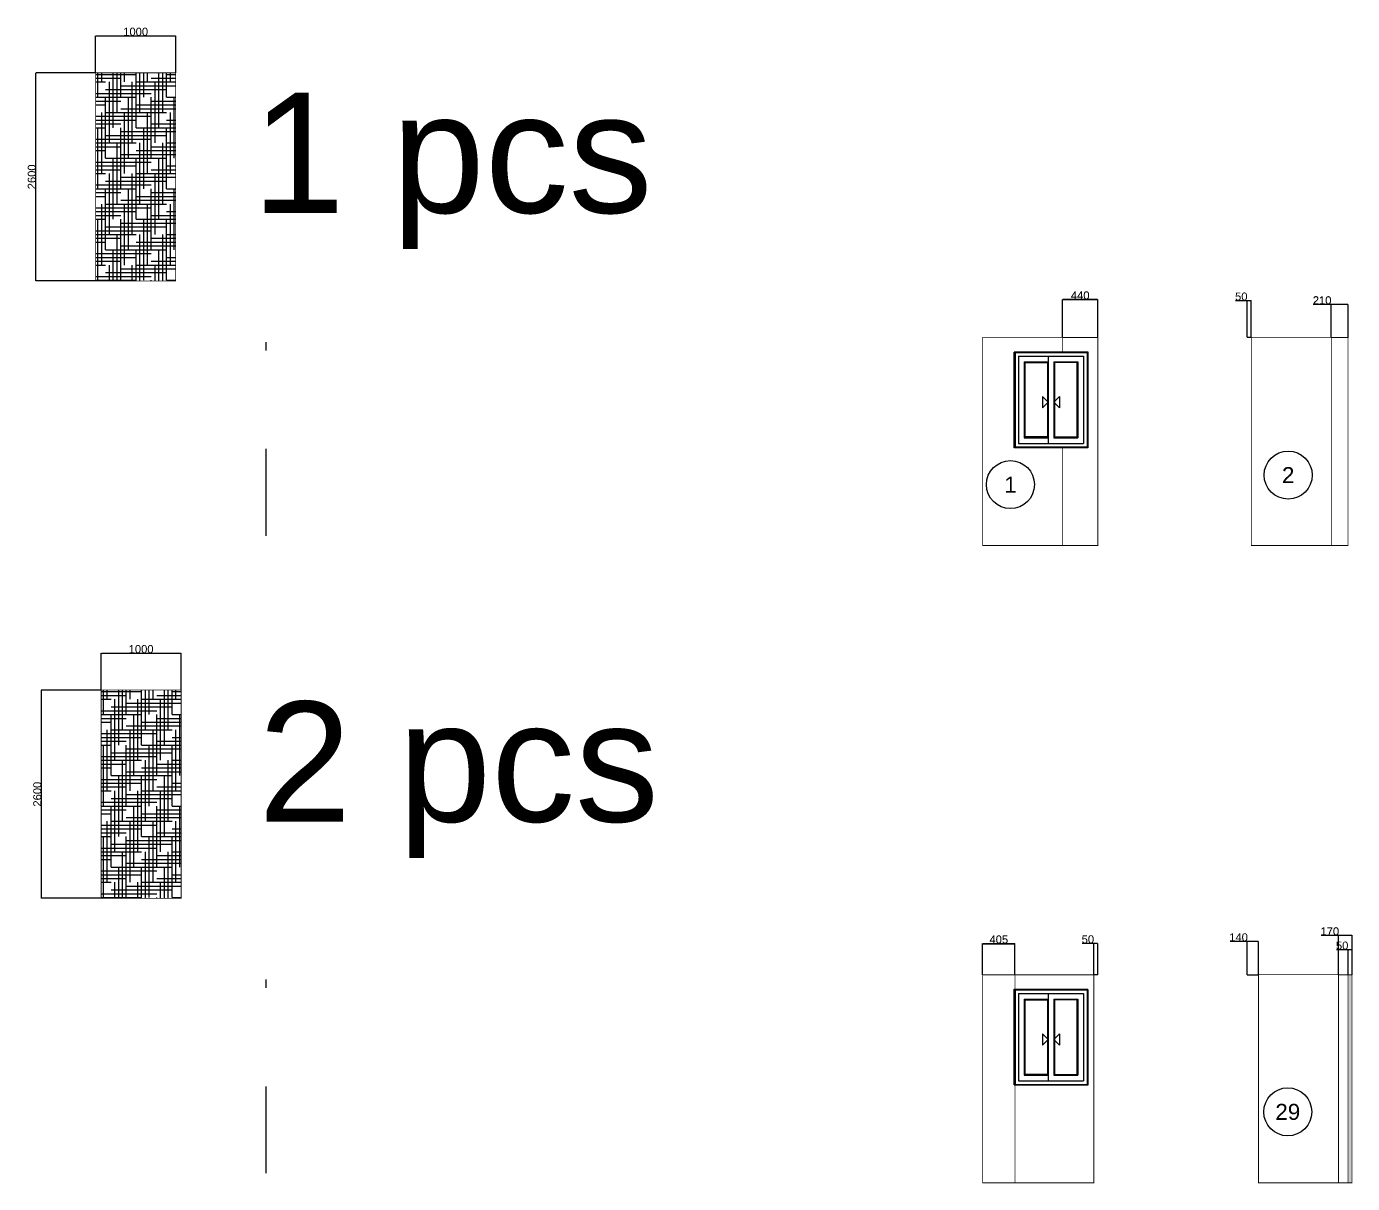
# Model space of a CAD drawing. Header units: millimetres. Extents: x 55547 to 190849, y 191990 to 326950.
# Drawn here: x 104513 to 121082, y 217054 to 231504 of the extents above; entities that cross this region are included whole.
import ezdxf
from ezdxf.enums import TextEntityAlignment as Align

# ---------------------------------------------------------------- set-up
doc = ezdxf.new("R2010")
doc.units = ezdxf.units.MM
doc.linetypes.add('HID', pattern=[3, 2, -1])
doc.layers.get('Defpoints').update_dxf_attribs({"color": 144})
for name, color, linetype in [('000_50T 1pcs', 3, 'Continuous'), ('000_50T 갯수', 2, 'Continuous'), ('000_90T 2pcs', 4, 'Continuous'), ('000_삭제분', 4, 'Continuous'), ('000_세대단열와리', 7, 'Continuous'), ('AA-DWXM-WIND', 4, 'Continuous'), ('AA-WAXM-CONC', 2, 'Continuous'), ('WID', 4, 'Continuous')]:
    doc.layers.add(name, color=color, linetype=linetype)
doc.styles.get("Standard").update_dxf_attribs({"font": 'arial.ttf'})
doc.dimstyles.new('ISO-25', dxfattribs={"dimtxt": 2.5, "dimasz": 2.5, "dimexe": 1.25, "dimexo": 0.625, "dimtad": 1, "dimtxsty": 'Standard', "dimcen": 2.5, "dimadec": 0, "dimazin": 0, "dimtfac": 1, "dimtmove": 0, "dimatfit": 3, "dimfxl": 1, "dimarcsym": 0})

# ---------------------------------------------------------------- blocks, each defined once
blk = doc.blocks.new('*D162')
at = {"layer": '000_50T 1pcs', "color": 0, "lineweight": -2, "transparency": 16777216}
for p, q in [((105376, 230926), (104629, 230926)), ((104630, 228328), (104630, 230923)), ((105376, 228326), (104629, 228326))]:
    blk.add_line(p, q, dxfattribs=at)
at = {"layer": '000_50T 1pcs', "color": 0, "transparency": 16777216}
for points in [[(104630, 230923), (104631, 230923), (104630, 230926)], [(104630, 228328), (104631, 228328), (104630, 228326)]]:
    blk.add_solid(points, dxfattribs=at)
at = {"layer": 'Defpoints', "color": 0, "transparency": 16777216}
for p in [(104630, 230926), (105377, 230926, 0), (105377, 228326, 0)]:
    blk.add_point(p, dxfattribs=at)
at = {"layer": '000_50T 1pcs', "color": 0, "lineweight": 30, "transparency": 16777216, "insert": (104579, 229626), "char_height": 100, "attachment_point": 5, "rotation": 90}
blk.add_mtext('2600', dxfattribs=at)
blk = doc.blocks.new('*D163')
at = {"layer": '000_50T 1pcs', "color": 0, "lineweight": -2, "transparency": 16777216}
for p, q in [((105377, 230927), (105377, 231387)), ((105379, 231386), (106374, 231386)), ((106377, 230927), (106377, 231387))]:
    blk.add_line(p, q, dxfattribs=at)
at = {"layer": '000_50T 1pcs', "color": 0, "transparency": 16777216}
for points in [[(105379, 231387), (105379, 231386), (105377, 231386)], [(106374, 231387), (106374, 231386), (106377, 231386)]]:
    blk.add_solid(points, dxfattribs=at)
at = {"layer": 'Defpoints', "color": 0, "transparency": 16777216}
for p in [(106377, 231386), (105377, 230926, 0), (106377, 230926, 0)]:
    blk.add_point(p, dxfattribs=at)
at = {"layer": '000_50T 1pcs', "color": 0, "lineweight": 30, "transparency": 16777216, "insert": (105877, 231438), "char_height": 100, "attachment_point": 5}
blk.add_mtext('1000', dxfattribs=at)
blk = doc.blocks.new('*D164')
at = {"layer": '000_90T 2pcs', "color": 0, "lineweight": -2, "transparency": 16777216}
for p, q in [((105445, 223216), (104698, 223216)), ((104699, 220619), (104699, 223214)), ((105445, 220616), (104698, 220616))]:
    blk.add_line(p, q, dxfattribs=at)
at = {"layer": '000_90T 2pcs', "color": 0, "transparency": 16777216}
for points in [[(104699, 223214), (104700, 223214), (104699, 223216)], [(104699, 220619), (104700, 220619), (104699, 220616)]]:
    blk.add_solid(points, dxfattribs=at)
at = {"layer": 'Defpoints', "color": 0, "transparency": 16777216}
for p in [(104699, 223216), (105445, 223216, 0), (105445, 220616, 0)]:
    blk.add_point(p, dxfattribs=at)
at = {"layer": '000_90T 2pcs', "color": 0, "lineweight": 30, "transparency": 16777216, "insert": (104648, 221916), "char_height": 100, "attachment_point": 5, "rotation": 90}
blk.add_mtext('2600', dxfattribs=at)
blk = doc.blocks.new('*D165')
at = {"layer": '000_90T 2pcs', "color": 0, "lineweight": -2, "transparency": 16777216}
for p, q in [((105445, 223217), (105445, 223678)), ((105448, 223677), (106443, 223677)), ((106445, 223217), (106445, 223678))]:
    blk.add_line(p, q, dxfattribs=at)
at = {"layer": '000_90T 2pcs', "color": 0, "transparency": 16777216}
for points in [[(105448, 223677), (105448, 223676), (105445, 223677)], [(106443, 223677), (106443, 223676), (106445, 223677)]]:
    blk.add_solid(points, dxfattribs=at)
at = {"layer": 'Defpoints', "color": 0, "transparency": 16777216}
for p in [(106445, 223677), (105445, 223216, 0), (106445, 223216, 0)]:
    blk.add_point(p, dxfattribs=at)
at = {"layer": '000_90T 2pcs', "color": 0, "lineweight": 30, "transparency": 16777216, "insert": (105945, 223728), "char_height": 100, "attachment_point": 5}
blk.add_mtext('1000', dxfattribs=at)
blk = doc.blocks.new('*D170')
at = {"layer": '000_50T 1pcs', "color": 0, "lineweight": -2, "transparency": 16777216}
for p, q in [((117460, 227623), (117460, 228095)), ((117898, 228094), (117463, 228094)), ((117900, 227623), (117900, 228095))]:
    blk.add_line(p, q, dxfattribs=at)
at = {"layer": '000_50T 1pcs', "color": 0, "transparency": 16777216}
for points in [[(117463, 228095), (117463, 228094), (117460, 228094)], [(117898, 228095), (117898, 228094), (117900, 228094)]]:
    blk.add_solid(points, dxfattribs=at)
at = {"layer": 'Defpoints', "color": 0, "transparency": 16777216}
for p in [(117460, 228094), (117460, 227622), (117900, 227622)]:
    blk.add_point(p, dxfattribs=at)
at = {"layer": '000_50T 1pcs', "color": 0, "lineweight": 30, "transparency": 16777216, "insert": (117680, 228146), "char_height": 100, "attachment_point": 5}
blk.add_mtext('440', dxfattribs=at)
blk = doc.blocks.new('*D171')
at = {"layer": '000_50T 1pcs', "color": 0, "lineweight": -2, "transparency": 16777216}
for p, q in [((120817, 228033), (120591, 228033)), ((120817, 227623), (120817, 228034)), ((121025, 228033), (120820, 228033)), ((121027, 227623), (121027, 228034))]:
    blk.add_line(p, q, dxfattribs=at)
at = {"layer": '000_50T 1pcs', "color": 0, "transparency": 16777216}
for points in [[(120820, 228034), (120820, 228033), (120817, 228033)], [(121025, 228034), (121025, 228033), (121027, 228033)]]:
    blk.add_solid(points, dxfattribs=at)
at = {"layer": 'Defpoints', "color": 0, "transparency": 16777216}
for p in [(120817, 228033), (120817, 227622), (121027, 227622)]:
    blk.add_point(p, dxfattribs=at)
at = {"layer": '000_50T 1pcs', "color": 0, "lineweight": 30, "transparency": 16777216, "insert": (120703, 228085), "char_height": 100, "attachment_point": 5}
blk.add_mtext('210', dxfattribs=at)
blk = doc.blocks.new('*D172')
at = {"layer": '000_50T 1pcs', "color": 0, "lineweight": -2, "transparency": 16777216}
for p, q in [((119767, 228079), (119621, 228079)), ((119767, 227623), (119767, 228080)), ((119815, 228079), (119770, 228079)), ((119817, 227623), (119817, 228080))]:
    blk.add_line(p, q, dxfattribs=at)
at = {"layer": '000_50T 1pcs', "color": 0, "transparency": 16777216}
for points in [[(119770, 228080), (119770, 228079), (119767, 228079)], [(119815, 228080), (119815, 228079), (119817, 228079)]]:
    blk.add_solid(points, dxfattribs=at)
at = {"layer": 'Defpoints', "color": 0, "transparency": 16777216}
for p in [(119767, 228079), (119767, 227622), (119817, 227622)]:
    blk.add_point(p, dxfattribs=at)
at = {"layer": '000_50T 1pcs', "color": 0, "lineweight": 30, "transparency": 16777216, "insert": (119693, 228131), "char_height": 100, "attachment_point": 5}
blk.add_mtext('50', dxfattribs=at)
blk = doc.blocks.new('*D202')
at = {"layer": '000_90T 2pcs', "color": 0, "lineweight": -2, "transparency": 16777216}
for p, q in [((117850, 220051), (117704, 220051)), ((117850, 219662), (117850, 220052)), ((117898, 220051), (117853, 220051)), ((117900, 219662), (117900, 220052))]:
    blk.add_line(p, q, dxfattribs=at)
at = {"layer": '000_90T 2pcs', "color": 0, "transparency": 16777216}
for points in [[(117853, 220051), (117853, 220051), (117850, 220051)], [(117898, 220051), (117898, 220051), (117900, 220051)]]:
    blk.add_solid(points, dxfattribs=at)
at = {"layer": 'Defpoints', "color": 0, "transparency": 16777216}
for p in [(117850, 220051), (117850, 219662), (117900, 219662)]:
    blk.add_point(p, dxfattribs=at)
at = {"layer": '000_90T 2pcs', "color": 0, "lineweight": 30, "transparency": 16777216, "insert": (117776, 220103), "char_height": 100, "attachment_point": 5}
blk.add_mtext('50', dxfattribs=at)
blk = doc.blocks.new('*D203')
at = {"layer": '000_50T 1pcs', "color": 0, "lineweight": -2, "transparency": 16777216}
for p, q in [((119767, 220076), (119552, 220076)), ((119767, 219662), (119767, 220078)), ((119905, 220076), (119770, 220076)), ((119907, 219662), (119907, 220078))]:
    blk.add_line(p, q, dxfattribs=at)
at = {"layer": '000_50T 1pcs', "color": 0, "transparency": 16777216}
for points in [[(119770, 220077), (119770, 220076), (119767, 220076)], [(119905, 220077), (119905, 220076), (119907, 220076)]]:
    blk.add_solid(points, dxfattribs=at)
at = {"layer": 'Defpoints', "color": 0, "transparency": 16777216}
for p in [(119767, 220076), (119767, 219662), (119907, 219662)]:
    blk.add_point(p, dxfattribs=at)
at = {"layer": '000_50T 1pcs', "color": 0, "lineweight": 30, "transparency": 16777216, "insert": (119659, 220128), "char_height": 100, "attachment_point": 5}
blk.add_mtext('140', dxfattribs=at)
blk = doc.blocks.new('*D204')
at = {"layer": '000_50T 1pcs', "color": 0, "lineweight": -2, "transparency": 16777216}
for p, q in [((120907, 220152), (120692, 220152)), ((120907, 219662), (120907, 220154)), ((121075, 220152), (120910, 220152)), ((121077, 219662), (121077, 220154))]:
    blk.add_line(p, q, dxfattribs=at)
at = {"layer": '000_50T 1pcs', "color": 0, "transparency": 16777216}
for points in [[(120910, 220153), (120910, 220152), (120907, 220152)], [(121075, 220153), (121075, 220152), (121077, 220152)]]:
    blk.add_solid(points, dxfattribs=at)
at = {"layer": 'Defpoints', "color": 0, "transparency": 16777216}
for p in [(120907, 220152), (120907, 219662), (121077, 219662)]:
    blk.add_point(p, dxfattribs=at)
at = {"layer": '000_50T 1pcs', "color": 0, "lineweight": 30, "transparency": 16777216, "insert": (120799, 220204), "char_height": 100, "attachment_point": 5}
blk.add_mtext('170', dxfattribs=at)
blk = doc.blocks.new('*D222')
at = {"layer": '000_50T 1pcs', "color": 0, "lineweight": -2, "transparency": 16777216}
for p, q in [((121027, 219973), (120881, 219973)), ((121027, 219662), (121027, 219974)), ((121075, 219973), (121030, 219973)), ((121077, 219663), (121077, 219974))]:
    blk.add_line(p, q, dxfattribs=at)
at = {"layer": '000_50T 1pcs', "color": 0, "transparency": 16777216}
for points in [[(121030, 219973), (121030, 219972), (121027, 219973)], [(121075, 219973), (121075, 219972), (121077, 219973)]]:
    blk.add_solid(points, dxfattribs=at)
at = {"layer": 'Defpoints', "color": 0, "transparency": 16777216}
for p in [(121027, 219973), (121027, 219662), (121077, 219662)]:
    blk.add_point(p, dxfattribs=at)
at = {"layer": '000_50T 1pcs', "color": 0, "lineweight": 30, "transparency": 16777216, "insert": (120953, 220025), "char_height": 100, "attachment_point": 5}
blk.add_mtext('50', dxfattribs=at)
blk = doc.blocks.new('*D221')
at = {"layer": '000_90T 2pcs', "color": 0, "lineweight": -2, "transparency": 16777216}
for p, q in [((116460, 219662), (116460, 220052)), ((116463, 220051), (116863, 220051)), ((116865, 219662), (116865, 220052))]:
    blk.add_line(p, q, dxfattribs=at)
at = {"layer": '000_90T 2pcs', "color": 0, "transparency": 16777216}
for points in [[(116463, 220051), (116463, 220050), (116460, 220051)], [(116863, 220051), (116863, 220050), (116865, 220051)]]:
    blk.add_solid(points, dxfattribs=at)
at = {"layer": 'Defpoints', "color": 0, "transparency": 16777216}
for p in [(116865, 220051), (116460, 219662), (116865, 219662)]:
    blk.add_point(p, dxfattribs=at)
at = {"layer": '000_90T 2pcs', "color": 0, "lineweight": 30, "transparency": 16777216, "insert": (116663, 220102), "char_height": 100, "attachment_point": 5}
blk.add_mtext('405', dxfattribs=at)
blk = doc.blocks.new('*D254')
at = {"layer": '000_삭제분', "color": 0, "lineweight": -2, "transparency": 16777216}
for p, q in [((117460, 227621), (117460, 228093)), ((117898, 228092), (117463, 228092)), ((117900, 227621), (117900, 228093))]:
    blk.add_line(p, q, dxfattribs=at)
at = {"layer": '000_삭제분', "color": 0, "transparency": 16777216}
for points in [[(117463, 228092), (117463, 228091), (117460, 228092)], [(117898, 228092), (117898, 228091), (117900, 228092)]]:
    blk.add_solid(points, dxfattribs=at)
at = {"layer": 'Defpoints', "color": 0, "transparency": 16777216}
for p in [(117460, 228092), (117460, 227620), (117900, 227620)]:
    blk.add_point(p, dxfattribs=at)
at = {"layer": '000_삭제분', "color": 0, "lineweight": 30, "transparency": 16777216, "insert": (117680, 228143), "char_height": 100, "attachment_point": 5}
blk.add_mtext('440', dxfattribs=at)
blk = doc.blocks.new('*D255')
at = {"layer": '000_삭제분', "color": 0, "lineweight": -2, "transparency": 16777216}
for p, q in [((120817, 228031), (120591, 228031)), ((120817, 227621), (120817, 228032)), ((121025, 228031), (120820, 228031)), ((121027, 227621), (121027, 228032))]:
    blk.add_line(p, q, dxfattribs=at)
at = {"layer": '000_삭제분', "color": 0, "transparency": 16777216}
for points in [[(120820, 228031), (120820, 228030), (120817, 228031)], [(121025, 228031), (121025, 228030), (121027, 228031)]]:
    blk.add_solid(points, dxfattribs=at)
at = {"layer": 'Defpoints', "color": 0, "transparency": 16777216}
for p in [(120817, 228031), (120817, 227620), (121027, 227620)]:
    blk.add_point(p, dxfattribs=at)
at = {"layer": '000_삭제분', "color": 0, "lineweight": 30, "transparency": 16777216, "insert": (120703, 228082), "char_height": 100, "attachment_point": 5}
blk.add_mtext('210', dxfattribs=at)
blk = doc.blocks.new('*D270')
at = {"layer": '000_삭제분', "color": 0, "lineweight": -2, "transparency": 16777216}
for p, q in [((120907, 220150), (120692, 220150)), ((120907, 219660), (120907, 220151)), ((121075, 220150), (120910, 220150)), ((121077, 219660), (121077, 220151))]:
    blk.add_line(p, q, dxfattribs=at)
at = {"layer": '000_삭제분', "color": 0, "transparency": 16777216}
for points in [[(120910, 220150), (120910, 220149), (120907, 220150)], [(121075, 220150), (121075, 220149), (121077, 220150)]]:
    blk.add_solid(points, dxfattribs=at)
at = {"layer": 'Defpoints', "color": 0, "transparency": 16777216}
for p in [(120907, 220150), (120907, 219659), (121077, 219659)]:
    blk.add_point(p, dxfattribs=at)
at = {"layer": '000_삭제분', "color": 0, "lineweight": 30, "transparency": 16777216, "insert": (120799, 220201), "char_height": 100, "attachment_point": 5}
blk.add_mtext('170', dxfattribs=at)
blk = doc.blocks.new('*D249')
at = {"layer": '000_삭제분', "color": 0, "lineweight": -2, "transparency": 16777216}
for p, q in [((116460, 219660), (116460, 220049)), ((116463, 220048), (116863, 220048)), ((116865, 219660), (116865, 220049))]:
    blk.add_line(p, q, dxfattribs=at)
at = {"layer": '000_삭제분', "color": 0, "transparency": 16777216}
for points in [[(116463, 220049), (116463, 220048), (116460, 220048)], [(116863, 220049), (116863, 220048), (116865, 220048)]]:
    blk.add_solid(points, dxfattribs=at)
at = {"layer": 'Defpoints', "color": 0, "transparency": 16777216}
for p in [(116865, 220048), (116460, 219659), (116865, 219659)]:
    blk.add_point(p, dxfattribs=at)
at = {"layer": '000_삭제분', "color": 0, "lineweight": 30, "transparency": 16777216, "insert": (116663, 220100), "char_height": 100, "attachment_point": 5}
blk.add_mtext('405', dxfattribs=at)

msp = doc.modelspace()

# ---------------------------------------------------------------- hatches: boundary and pattern name
at = {"layer": '000_50T 1pcs', "lineweight": 30, "transparency": 33554687}
h = msp.add_hatch(dxfattribs=at)
h.set_pattern_fill('HOUND', color=252, scale=30)
h.set_pattern_definition([(0, (-249972.14, 32119.35), (190.5, 47.625), [762, -381]), (90, (-249972.14, 32119.35), (-47.625, -190.5), [762, -381])])
h.paths.add_polyline_path([(105376.624, 230925.995), (105376.624, 228325.995), (106376.624, 228325.995), (106376.624, 230925.995)])
at = {"layer": '000_50T 1pcs', "transparency": 33554687}
h = msp.add_hatch(dxfattribs=at)
h.set_pattern_fill('HOUND', color=1)
h.set_pattern_definition([(0, (-265967.6993, 24173.5725), (6.35, 1.5875), [25.4, -12.7]), (90, (-265967.6993, 24173.5725), (-1.5875, -6.35), [25.4, -12.7])])
h.paths.add_polyline_path([(121077.316, 219661.772), (121027.316, 219661.772), (121027.316, 217061.147), (121077.316, 217061.147)])
at = {"layer": '000_90T 2pcs', "lineweight": 30, "transparency": 33554687}
h = msp.add_hatch(dxfattribs=at)
h.set_pattern_fill('HOUND', color=252, scale=30)
h.set_pattern_definition([(0, (-249903.354, 24409.647), (190.5, 47.625), [762, -381]), (90, (-249903.354, 24409.647), (-47.625, -190.5), [762, -381])])
h.paths.add_polyline_path([(105445.411, 223216.294), (105445.411, 220616.294), (106445.411, 220616.294), (106445.411, 223216.294)])

# ---------------------------------------------------------------- linework, layer by layer
at = {"layer": '000_50T 1pcs', "const_width": 10, "elevation": 0}
msp.add_lwpolyline([(105376.624, 230925.995), (105376.624, 228325.995), (106376.624, 228325.995), (106376.624, 230925.995)], close=True, dxfattribs=at)
at = {"layer": '000_50T 1pcs', "lineweight": 30, "const_width": 10}
for points in [[(117460.166, 227622.496), (117460.166, 227432.496), (116865.166, 227432.496), (116865.166, 226252.496), (117460.166, 226252.496), (117460.166, 225022.496), (116460.166, 225022.496), (116460.166, 227622.496)], [(117460.166, 227622.496), (117900.166, 227622.496), (117900.166, 225022.496), (117460.166, 225022.496), (117460.166, 226252.496), (117765.166, 226252.496), (117765.166, 227432.496), (117460.166, 227432.496)], [(121027.316, 227622.496), (120817.316, 227622.496), (120817.316, 225022.496), (121027.316, 225022.496)], [(121027.316, 219661.772), (121077.316, 219661.772), (121077.316, 217061.772), (120907.316, 217061.772), (120907.316, 219661.772)]]:
    msp.add_lwpolyline(points, close=True, dxfattribs=at)
at = {"layer": '000_50T 1pcs', "lineweight": 30}
for points in [[(119767.316, 227622.496), (119817.316, 227622.496)], [(119767.316, 219661.772), (119907.316, 219661.772)]]:
    msp.add_lwpolyline(points, dxfattribs=at)
at = {"layer": '000_50T 1pcs', "const_width": 10}
for points in [[(119817.316, 227622.496), (119817.316, 225022.496), (120817.316, 225022.496), (120817.316, 227622.496)], [(119907.316, 219661.772), (119907.316, 217061.772), (120907.316, 217061.772), (120907.316, 219661.772)]]:
    msp.add_lwpolyline(points, close=True, dxfattribs=at)
at = {"layer": '000_50T 1pcs', "color": 1, "const_width": 10}
msp.add_lwpolyline([(121077.316, 219661.772), (121027.316, 219661.772), (121027.316, 217061.147), (121077.316, 217061.147)], close=True, dxfattribs=at)
at = {"layer": '000_50T 갯수', "color": 2, "lineweight": 30}
for centre in [(120278.755, 225901.128), (116808.212, 225782.178), (120274.105, 217948.548)]:
    msp.add_circle(centre, 300, dxfattribs=at)
at = {"layer": '000_90T 2pcs', "const_width": 10, "elevation": 0}
msp.add_lwpolyline([(105445.411, 223216.294), (105445.411, 220616.294), (106445.411, 220616.294), (106445.411, 223216.294)], close=True, dxfattribs=at)
at = {"layer": '000_90T 2pcs', "lineweight": 30, "const_width": 10}
for points in [[(116865.166, 219661.772), (116460.166, 219661.772), (116460.166, 217061.772), (116865.166, 217061.772)], [(116865.166, 219471.772), (116865.166, 219661.772), (117850.166, 219661.772), (117850.166, 217061.772), (116865.166, 217061.772), (116865.166, 218291.772), (116865.166, 218291.772), (117765.166, 218291.772), (117765.166, 219471.772)]]:
    msp.add_lwpolyline(points, close=True, dxfattribs=at)
msp.add_lwpolyline([(116865.166, 219471.772), (116865.166, 219661.772), (117850.166, 219661.772), (117850.166, 217061.772)], dxfattribs=at)
at = {"layer": '000_90T 2pcs', "lineweight": 30}
msp.add_lwpolyline([(117900.166, 219661.772), (117850.166, 219661.772)], dxfattribs=at)
at = {"layer": '000_삭제분', "color": 1, "lineweight": 30, "const_width": 10, "elevation": 0}
for points in [[(117460.166, 227619.996), (117900.166, 227619.996), (117900.166, 225019.996), (117460.166, 225019.996), (117460.166, 226249.996), (117765.166, 226249.996), (117765.166, 227429.996), (117460.166, 227429.996)], [(121027.316, 227619.996), (120817.316, 227619.996), (120817.316, 225019.996), (121027.316, 225019.996)], [(116865.166, 219659.272), (116460.166, 219659.272), (116460.166, 217059.272), (116865.166, 217059.272)], [(116865.166, 219469.272), (116865.166, 219659.272), (117850.166, 219659.272), (117850.166, 217059.272), (116865.166, 217059.272), (116865.166, 218289.272), (116865.166, 218289.272), (117765.166, 218289.272), (117765.166, 219469.272)], [(121027.316, 219659.272), (121077.316, 219659.272), (121077.316, 217059.272), (120907.316, 217059.272), (120907.316, 219659.272)]]:
    msp.add_lwpolyline(points, close=True, dxfattribs=at)
msp.add_lwpolyline([(116865.166, 219469.272), (116865.166, 219659.272), (117850.166, 219659.272), (117850.166, 217059.272)], dxfattribs=at)
at = {"layer": 'AA-DWXM-WIND'}
for p, q in [((116865.166, 227432.496), (117765.166, 227432.496)), ((116865.166, 227432.496), (116865.166, 226252.496)), ((116910.166, 227387.496), (117720.166, 227387.496)), ((116910.166, 227387.496), (116910.166, 226297.496)), ((117280.166, 227387.496), (117280.166, 226297.496)), ((117720.166, 227387.496), (117720.166, 226297.496)), ((117765.166, 227432.496), (117765.166, 226252.496)), ((116980.166, 227317.496), (116980.166, 226367.496)), ((116980.166, 227317.496), (117280.166, 227317.496)), ((117350.166, 227317.496), (117650.166, 227317.496)), ((117350.166, 227317.496), (117350.166, 226367.496)), ((117650.166, 227317.496), (117650.166, 226367.496)), ((116980.166, 226367.496), (117280.166, 226367.496)), ((117350.166, 226367.496), (117650.166, 226367.496)), ((116865.166, 226252.496), (117765.166, 226252.496)), ((116910.166, 226297.496), (117720.166, 226297.496)), ((116865.166, 219471.772), (117765.166, 219471.772)), ((116865.166, 219471.772), (116865.166, 218291.772)), ((116910.166, 219426.772), (117720.166, 219426.772)), ((116910.166, 219426.772), (116910.166, 218336.772)), ((117280.166, 219426.772), (117280.166, 218336.772)), ((117720.166, 219426.772), (117720.166, 218336.772)), ((117765.166, 219471.772), (117765.166, 218291.772)), ((116980.166, 219356.772), (116980.166, 218406.772)), ((116980.166, 219356.772), (117280.166, 219356.772)), ((117350.166, 219356.772), (117650.166, 219356.772)), ((117350.166, 219356.772), (117350.166, 218406.772)), ((117650.166, 219356.772), (117650.166, 218406.772)), ((116980.166, 218406.772), (117280.166, 218406.772)), ((117350.166, 218406.772), (117650.166, 218406.772)), ((116865.166, 218291.772), (117765.166, 218291.772)), ((116910.166, 218336.772), (117720.166, 218336.772))]:
    msp.add_line(p, q, dxfattribs=at)
at = {"layer": 'AA-DWXM-WIND', "color": 7, "linetype": 'HID'}
for points in [[(116855.166, 227442.496), (117775.166, 227442.496), (117775.166, 226242.496), (116855.166, 226242.496)], [(116855.166, 219481.772), (117775.166, 219481.772), (117775.166, 218281.772), (116855.166, 218281.772)]]:
    msp.add_lwpolyline(points, close=True, dxfattribs=at)
at = {"layer": 'AA-DWXM-WIND', "color": 8, "linetype": 'Continuous'}
for points in [[(116990.166, 227307.496), (117270.166, 227307.496), (117270.166, 226377.496), (116990.166, 226377.496)], [(117360.166, 226377.496), (117640.166, 226377.496), (117640.166, 227307.496), (117360.166, 227307.496)], [(116990.166, 219346.772), (117270.166, 219346.772), (117270.166, 218416.772), (116990.166, 218416.772)], [(117360.166, 218416.772), (117640.166, 218416.772), (117640.166, 219346.772), (117360.166, 219346.772)]]:
    msp.add_lwpolyline(points, close=True, dxfattribs=at)
at = {"layer": 'AA-WAXM-CONC'}
for p, q in [((107503.11, 227562.496, 0), (107503.11, 227457.496, 0)), ((107503.11, 227562.496), (107503.11, 227457.496)), ((107503.11, 226227.496, 0), (107503.11, 225142.496, 0)), ((107503.11, 226227.496), (107503.11, 225142.496)), ((107503.11, 219601.772, 0), (107503.11, 219496.772, 0)), ((107503.11, 219601.772), (107503.11, 219496.772)), ((107503.11, 219601.772, 0), (107503.11, 219496.772, 0)), ((107503.11, 219601.772), (107503.11, 219496.772)), ((107503.11, 218266.772, 0), (107503.11, 217181.772, 0)), ((107503.11, 218266.772), (107503.11, 217181.772)), ((107503.11, 218266.772, 0), (107503.11, 217181.772, 0)), ((107503.11, 218266.772), (107503.11, 217181.772))]:
    msp.add_line(p, q, dxfattribs=at)
at = {"layer": 'WID', "color": 7}
for points in [[(117209.455, 226883.206), (117209.455, 226741.785), (117280.166, 226812.496)], [(117420.877, 226883.206), (117420.877, 226741.785), (117350.166, 226812.496)], [(117209.455, 218922.482), (117209.455, 218781.061), (117280.166, 218851.772)], [(117420.877, 218922.482), (117420.877, 218781.061), (117350.166, 218851.772)]]:
    msp.add_lwpolyline(points, close=True, dxfattribs=at)

# ---------------------------------------------------------------- texts
at = {"layer": '000_50T 갯수', "color": 2, "lineweight": 30}
for s, p in [('2', (120278.755, 225901.128)), ('1', (116808.212, 225782.178)), ('29', (120274.105, 217948.548))]:
    msp.add_text(s, height=200, dxfattribs=at).set_placement(p, align=Align.MIDDLE_CENTER)
at = {"layer": '000_세대단열와리'}
for s, p in [('1 pcs', (107327.543, 229176.442)), ('2 pcs', (107407.657, 221572.431))]:
    msp.add_text(s, height=1500, dxfattribs=at).set_placement(p)

# ---------------------------------------------------------------- dimensions: what is measured, and where the dimension line sits
at = {"layer": '000_50T 1pcs', "lineweight": 30}
for base, p1, p2, picture, middle in [((106376.624, 231386.238), (105376.624, 230925.995, 0), (106376.624, 230925.995, 0), '*D163', (105876.624, 231437.921)), ((117460.166, 228094.226), (117900.166, 227622.496), (117460.166, 227622.496), '*D170', (117680.166, 228145.908)), ((119767.316, 228079.156), (119817.316, 227622.496), (119767.316, 227622.496), '*D172', (119692.738, 228130.838)), ((120817.316, 228033.235), (121027.316, 227622.496), (120817.316, 227622.496), '*D171', (120703.038, 228084.917)), ((120907.316, 220152.276), (121077.316, 219661.772), (120907.316, 219661.772), '*D204', (120798.597, 220203.958)), ((119767.316, 220076.466), (119907.316, 219661.772), (119767.316, 219661.772), '*D203', (119658.597, 220128.148)), ((121027.316, 219972.897), (121077.316, 219662.397), (121027.316, 219661.772), '*D222', (120952.738, 220024.58))]:
    dim = msp.add_linear_dim(base=base, p1=p1, p2=p2, dimstyle='ISO-25', override={"dimtxt": 100}, dxfattribs=at)
    dim.commit()
    dim.dimension.update_dxf_attribs({"geometry": picture, "text_midpoint": middle})
dim = msp.add_linear_dim(base=(104630.412, 230925.995), p1=(105376.624, 228325.995, 0), p2=(105376.624, 230925.995, 0), angle=90, dimstyle='ISO-25', override={"dimtxt": 100}, dxfattribs=at)
dim.commit()
dim.dimension.update_dxf_attribs({"geometry": '*D162', "text_midpoint": (104578.73, 229625.995)})
at = {"layer": '000_90T 2pcs', "lineweight": 30}
for base, p1, p2, picture, middle in [((106445.411, 223676.537), (105445.411, 223216.294, 0), (106445.411, 223216.294, 0), '*D165', (105945.411, 223728.219)), ((116865.166, 220050.726), (116460.166, 219661.772), (116865.166, 219661.772), '*D221', (116662.666, 220102.409)), ((117850.166, 220050.924), (117900.166, 219661.772), (117850.166, 219661.772), '*D202', (117775.588, 220102.606))]:
    dim = msp.add_linear_dim(base=base, p1=p1, p2=p2, dimstyle='ISO-25', override={"dimtxt": 100}, dxfattribs=at)
    dim.commit()
    dim.dimension.update_dxf_attribs({"geometry": picture, "text_midpoint": middle})
dim = msp.add_linear_dim(base=(104699.199, 223216.294), p1=(105445.411, 220616.294, 0), p2=(105445.411, 223216.294, 0), angle=90, dimstyle='ISO-25', override={"dimtxt": 100}, dxfattribs=at)
dim.commit()
dim.dimension.update_dxf_attribs({"geometry": '*D164', "text_midpoint": (104647.517, 221916.294)})
at = {"layer": '000_삭제분', "color": 1, "lineweight": 30}
for base, p1, p2, picture, middle in [((117460.166, 228091.726, 0), (117900.166, 227619.996, 0), (117460.166, 227619.996, 0), '*D254', (117680.166, 228143.408, 0)), ((120817.316, 228030.735, 0), (121027.316, 227619.996, 0), (120817.316, 227619.996, 0), '*D255', (120703.038, 228082.417, 0)), ((120907.316, 220149.776, 0), (121077.316, 219659.272, 0), (120907.316, 219659.272, 0), '*D270', (120798.597, 220201.458, 0)), ((116865.166, 220048.226, 0), (116460.166, 219659.272, 0), (116865.166, 219659.272, 0), '*D249', (116662.666, 220099.909, 0))]:
    dim = msp.add_linear_dim(base=base, p1=p1, p2=p2, dimstyle='ISO-25', override={"dimtxt": 100}, dxfattribs=at)
    dim.commit()
    dim.dimension.update_dxf_attribs({"geometry": picture, "text_midpoint": middle})

doc.saveas('drawing.dxf')
